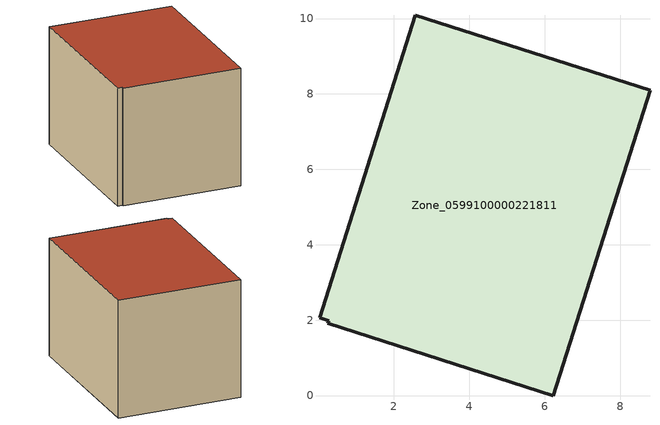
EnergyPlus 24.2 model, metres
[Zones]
Zone_0599100000221811
 floor ground (C_G): 0.27,1.99 0.02,2.06 2.57,10.08 8.79,8.1 6.23,0 0.25,1.91 z0
 wall outside (C_F): 6.23,0 8.79,8.1 2.57,10.08 0.02,2.06 0.27,1.99 0.25,1.91 6.23,0 z0:6.26
 roof outside (C_R): 0.02,2.06 0.27,1.99 0.25,1.91 6.23,0 8.79,8.1 2.57,10.08 z6.26
[BUILDING]
Pand.0599100000221811: North Axis=0; Terrain=City; Loads Convergence Tolerance Value=0.04; Temperature Convergence Tolerance Value=0.4; Solar Distribution=FullExterior; Maximum Number of Warmup Days=25; Minimum Number of Warmup Days=1
[Site:Location]
Rotterdam.The.Hague.AP_ZH_NLD Design_Conditions: Latitude=51.96; Longitude=4.45; Time Zone=1; Elevation=-4.5
[SITE:GROUNDTEMPERATURE:BUILDINGSURFACE]
18, 18, 18, 18, 18, 18, 18, 18, 18, 18, 18, 18
[MATERIAL] Thermal Absorptance=0.9; Solar Absorptance=0.7; Visible Absorptance=0.7
Name | Roughness | Thickness | Conductivity | Density | Specific Heat
G.TC.1946-1964 | MediumSmooth | 0.15 | 1 | 540 | 1210
F.TC.1946-1964 | Rough | 0.3 | 0.857143 | 1920 | 840
R.TC.1946-1964 | MediumRough | 0.2 | 0.235294 | 1500 | 1000
[CONSTRUCTION]
C_G: G.TC.1946-1964
C_F: F.TC.1946-1964
C_R: R.TC.1946-1964
[ZONE]
Zone_0599100000221811: Type=1; Multiplier=1; Ceiling Height=Autocalculate; Volume=Autocalculate; Floor Area=autocalculate; Part of Total Floor Area=Yes
[ZONEINFILTRATION:DESIGNFLOWRATE]
Infil_Zone_0599100000221811: Zone or ZoneList or Space or SpaceList=Zone_0599100000221811; Schedule=AlwaysOn; Design Flow Rate Calculation Method=Flow/Area; Flow Rate per Floor Area=0.003; Constant Term Coefficient=1; Temperature Term Coefficient=0; Velocity Term Coefficient=0; Velocity Squared Term Coefficient=0
[HVACTEMPLATE:ZONE:IDEALLOADSAIRSYSTEM]
Zone_0599100000221811: Maximum Heating Supply Air Temperature=50; Minimum Cooling Supply Air Temperature=13; Maximum Heating Supply Air Humidity Ratio=0.0156; Minimum Cooling Supply Air Humidity Ratio=0.0077; Heating Limit=NoLimit; Cooling Limit=NoLimit; Dehumidification Control Type=ConstantSensibleHeatRatio; Cooling Sensible Heat Ratio=0.7; Dehumidification Setpoint=60; Humidification Control Type=None; Humidification Setpoint=30; Outdoor Air Method=None; Outdoor Air Flow Rate per Person=0.00944; Outdoor Air Flow Rate per Zone Floor Area=0; Outdoor Air Flow Rate per Zone=0; Demand Controlled Ventilation Type=None; Outdoor Air Economizer Type=NoEconomizer; Heat Recovery Type=None; Sensible Heat Recovery Effectiveness=0.7; Latent Heat Recovery Effectiveness=0.65
[ZONECONTROL:THERMOSTAT]
ThermostatControl_Zone_0599100000221811: Zone or ZoneList=Zone_0599100000221811; Control Type Schedule=DualSetpointControlType; Control 1=Thermostat_Zone_0599100000221811; Temperature Difference Between Cutout And Setpoint=0
[THERMOSTATSETPOINT:DUALSETPOINT]
Thermostat_Zone_0599100000221811: Heating Setpoint Temperature Schedule=HeatingSetpoint_Zone_0599100000221811; Cooling Setpoint Temperature Schedule=CoolingSetpoint_Zone_0599100000221811
[SCHEDULE:COMPACT]
HeatingSetpoint_Zone_0599100000221811: Through: 12/31, For: AllDays, Until: 24:00, 21
CoolingSetpoint_Zone_0599100000221811: Through: 12/31, For: AllDays, Until: 24:00, 24
DualSetpointControlType: Through: 12/31, For: AllDays, Until: 24:00, 4
AlwaysOn: Through: 12/31, For: AllDays, Until: 24:00, 1
